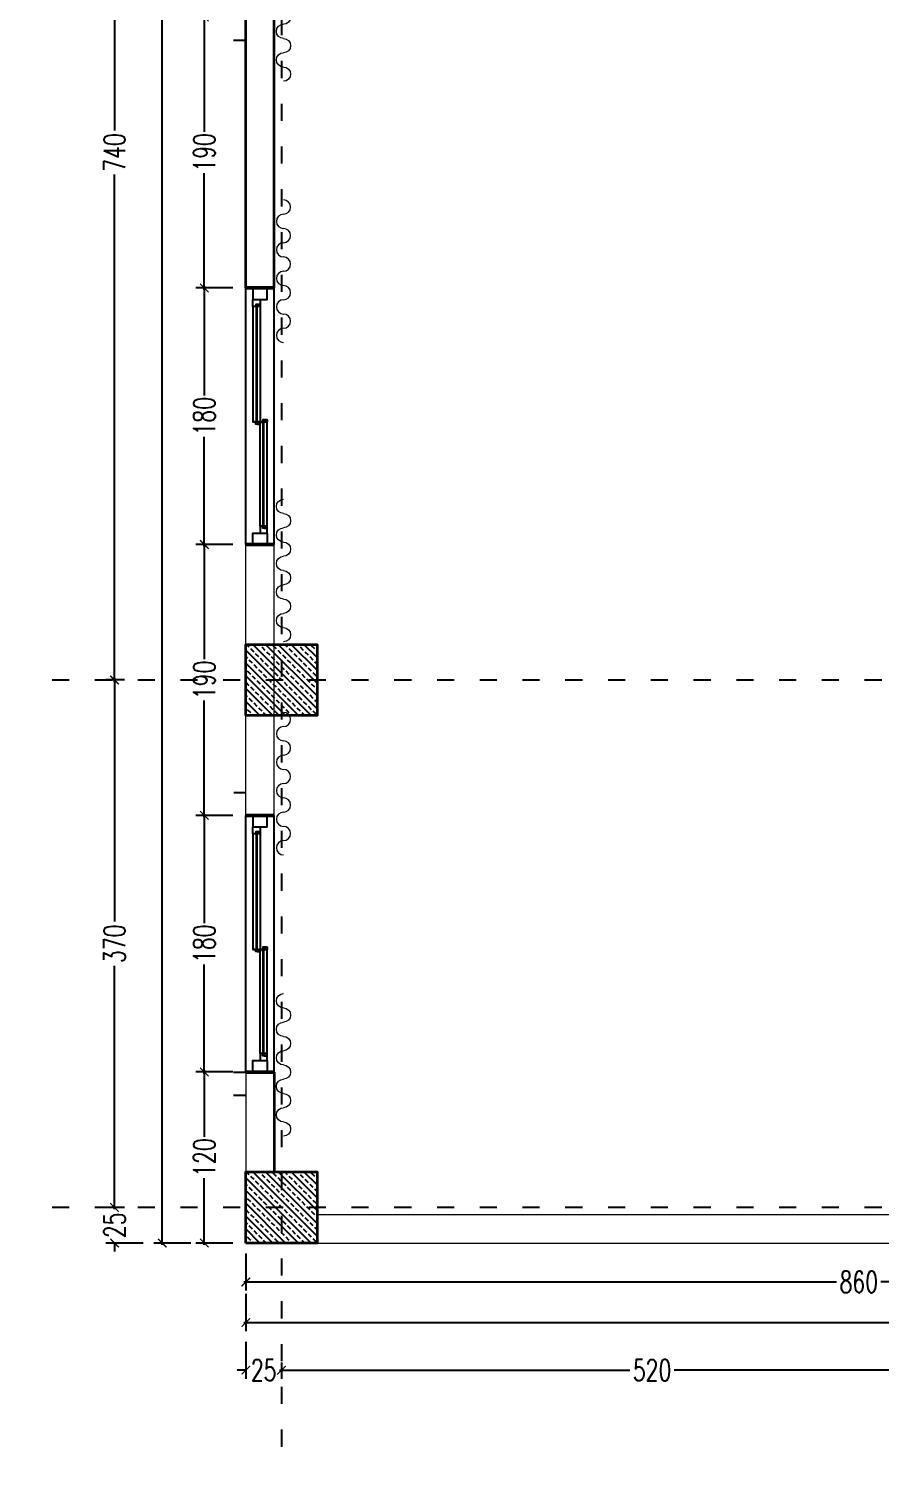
# Model space of a CAD drawing. Header units: centimetres. Extents: x -3207095 to 15275363, y -32656 to 4798027.
# Drawn here: x 676993 to 677590, y 4469326 to 4470327 of the extents above; entities that cross this region are included whole.
import ezdxf

# ---------------------------------------------------------------- set-up
doc = ezdxf.new("R2010")
doc.units = ezdxf.units.CM
doc.linetypes.add('ACAD_ISO03W100', pattern=[30, 12, -18])
doc.linetypes.add('DUZ', pattern=[500, 500])
doc.layers.get('0').update_dxf_attribs({"color": 1, "linetype": 'DUZ'})
for name, color, linetype in [('AGAC', 116, 'Continuous'), ('DIM', 1, 'DUZ'), ('KOLTAR_F', 145, 'Continuous'), ('PEN', 161, 'Continuous'), ('söve', 26, 'DUZ')]:
    doc.layers.add(name, color=color, linetype=linetype)
for name, color, linetype, lineweight in [('cam', 143, 'Continuous', 20), ('DUV', 220, 'Continuous', 50), ('DUVAR', 7, 'Continuous', 35), ('FE_PERDE', 205, 'Continuous', 15), ('gor25', 142, 'Continuous', 25), ('iç duvar', 7, 'Continuous', 50), ('KOLON_F', 3, 'Continuous', 35)]:
    doc.layers.add(name, color=color, linetype=linetype, lineweight=lineweight)
doc.styles.add('DIM', font='ROMANSTW.SHX', dxfattribs={"width": 0.7})
doc.dimstyles.new('1_100', dxfattribs={"dimtxt": 15, "dimasz": 6, "dimexe": 6, "dimexo": 0, "dimgap": 2, "dimtad": 0, "dimdec": 1, "dimzin": 11, "dimdsep": 46, "dimtxsty": 'DIM', "dimblk": 'ARCHTICK', "dimcen": 3, "dimdle": 1.25, "dimclrt": 2, "dimadec": 0, "dimazin": 0, "dimtfac": 1.25, "dimtdec": 1, "dimtix": 1, "dimtofl": 0, "dimtmove": 1, "dimatfit": 3, "dimldrblk": 'ARCHTICK', "dimfxl": 20, "dimfxlon": 1, "dimtolj": 1, "dimtzin": 0, "dimarcsym": 0})

# ---------------------------------------------------------------- blocks, each defined once
blk = doc.blocks.new('GEN_BLOCK00601')
at = {"linetype": 'Continuous', "ltscale": 50}
for centre, start, end in [((50, 50), 0, 180), ((150, 50), 180, 0), ((250, 50), 0, 180), ((350, 50), 180, 0), ((450, 50), 0, 180), ((550, 50), 180, 0), ((650, 50), 0, 180), ((750, 50), 180, 0), ((850, 50), 0, 180), ((950, 50), 180, 0)]:
    blk.add_arc(centre, 50, start, end, dxfattribs=at)
for tag in ['FLOOR', 'Sfb']:
    blk.add_attdef(tag, (0, 0), '', height=1)
blk = doc.blocks.new('_ArchTick')
at = {"color": 0, "linetype": 'ByBlock', "const_width": 0.15}
blk.add_lwpolyline([(-0.5, -0.5), (0.5, 0.5)], dxfattribs=at)
blk = doc.blocks.new('*D266')
at = {"layer": 'Defpoints', "color": 0, "linetype": 'Continuous', "lineweight": 5, "transparency": 16777216}
for p in [(677116, 4470335.2), (677145.1, 4470335.2), (677145.1, 4470145.2)]:
    blk.add_point(p, dxfattribs=at)
at = {"layer": 'DIM', "color": 0, "linetype": 'Continuous', "lineweight": -2, "transparency": 16777216}
for p, q in [((677136, 4470335.2), (677110, 4470335.2)), ((677116, 4470336.4), (677116, 4470254.7)), ((677116, 4470143.9), (677116, 4470225.7)), ((677136, 4470145.2), (677110, 4470145.2))]:
    blk.add_line(p, q, dxfattribs=at)
at = {"layer": 'DIM', "color": 0, "linetype": 'Continuous', "lineweight": -2, "transparency": 16777216, "xscale": 6, "yscale": 6, "zscale": 6}
for p, rotation in [((677116, 4470335.2), 90), ((677116, 4470145.2), 270)]:
    blk.add_blockref('_ArchTick', p, dxfattribs=dict(at, rotation=rotation))
at = {"layer": 'DIM', "color": 2, "linetype": 'Continuous', "lineweight": 5, "transparency": 16777216, "insert": (677116, 4470240.2), "char_height": 15, "attachment_point": 5, "rotation": 90, "style": 'DIM'}
blk.add_mtext('\\A1;190', dxfattribs=at)
blk = doc.blocks.new('*D267')
at = {"layer": 'Defpoints', "color": 0, "linetype": 'Continuous', "lineweight": 5, "transparency": 16777216}
for p in [(677116, 4470145.2), (677145.1, 4470145.2), (677145.1, 4469965.2)]:
    blk.add_point(p, dxfattribs=at)
at = {"layer": 'DIM', "color": 0, "linetype": 'Continuous', "lineweight": -2, "transparency": 16777216}
for p, q in [((677136, 4470145.2), (677110, 4470145.2)), ((677116, 4470146.4), (677116, 4470069.7)), ((677116, 4469963.9), (677116, 4470040.7)), ((677136, 4469965.2), (677110, 4469965.2))]:
    blk.add_line(p, q, dxfattribs=at)
at = {"layer": 'DIM', "color": 0, "linetype": 'Continuous', "lineweight": -2, "transparency": 16777216, "xscale": 6, "yscale": 6, "zscale": 6}
for p, rotation in [((677116, 4470145.2), 90), ((677116, 4469965.2), 270)]:
    blk.add_blockref('_ArchTick', p, dxfattribs=dict(at, rotation=rotation))
at = {"layer": 'DIM', "color": 2, "linetype": 'Continuous', "lineweight": 5, "transparency": 16777216, "insert": (677116, 4470055.2), "char_height": 15, "attachment_point": 5, "rotation": 90, "style": 'DIM'}
blk.add_mtext('\\A1;180', dxfattribs=at)
blk = doc.blocks.new('*D268')
at = {"layer": 'Defpoints', "color": 0, "linetype": 'Continuous', "lineweight": 5, "transparency": 16777216}
for p in [(677116, 4469965.2), (677145.1, 4469965.2), (677145.1, 4469775.2)]:
    blk.add_point(p, dxfattribs=at)
at = {"layer": 'DIM', "color": 0, "linetype": 'Continuous', "lineweight": -2, "transparency": 16777216}
for p, q in [((677136, 4469965.2), (677110, 4469965.2)), ((677116, 4469966.4), (677116, 4469884.7)), ((677116, 4469773.9), (677116, 4469855.7)), ((677136, 4469775.2), (677110, 4469775.2))]:
    blk.add_line(p, q, dxfattribs=at)
at = {"layer": 'DIM', "color": 0, "linetype": 'Continuous', "lineweight": -2, "transparency": 16777216, "xscale": 6, "yscale": 6, "zscale": 6}
for p, rotation in [((677116, 4469965.2), 90), ((677116, 4469775.2), 270)]:
    blk.add_blockref('_ArchTick', p, dxfattribs=dict(at, rotation=rotation))
at = {"layer": 'DIM', "color": 2, "linetype": 'Continuous', "lineweight": 5, "transparency": 16777216, "insert": (677116, 4469870.2), "char_height": 15, "attachment_point": 5, "rotation": 90, "style": 'DIM'}
blk.add_mtext('\\A1;190', dxfattribs=at)
blk = doc.blocks.new('*D269')
at = {"layer": 'Defpoints', "color": 0, "linetype": 'Continuous', "lineweight": 5, "transparency": 16777216}
for p in [(677116, 4469775.2), (677145.1, 4469775.2), (677145.1, 4469595.2)]:
    blk.add_point(p, dxfattribs=at)
at = {"layer": 'DIM', "color": 0, "linetype": 'Continuous', "lineweight": -2, "transparency": 16777216}
for p, q in [((677136, 4469775.2), (677110, 4469775.2)), ((677116, 4469776.4), (677116, 4469699.7)), ((677116, 4469593.9), (677116, 4469670.7)), ((677136, 4469595.2), (677110, 4469595.2))]:
    blk.add_line(p, q, dxfattribs=at)
at = {"layer": 'DIM', "color": 0, "linetype": 'Continuous', "lineweight": -2, "transparency": 16777216, "xscale": 6, "yscale": 6, "zscale": 6}
for p, rotation in [((677116, 4469775.2), 90), ((677116, 4469595.2), 270)]:
    blk.add_blockref('_ArchTick', p, dxfattribs=dict(at, rotation=rotation))
at = {"layer": 'DIM', "color": 2, "linetype": 'Continuous', "lineweight": 5, "transparency": 16777216, "insert": (677116, 4469685.2), "char_height": 15, "attachment_point": 5, "rotation": 90, "style": 'DIM'}
blk.add_mtext('\\A1;180', dxfattribs=at)
blk = doc.blocks.new('*D270')
at = {"layer": 'Defpoints', "color": 0, "linetype": 'Continuous', "lineweight": 5, "transparency": 16777216}
for p in [(677145.1, 4469595.2), (677116, 4469475.2), (677145.1, 4469475.2)]:
    blk.add_point(p, dxfattribs=at)
at = {"layer": 'DIM', "color": 0, "linetype": 'Continuous', "lineweight": -2, "transparency": 16777216}
for p, q in [((677136, 4469595.2), (677110, 4469595.2)), ((677116, 4469596.4), (677116, 4469549.7)), ((677116, 4469473.9), (677116, 4469520.7)), ((677136, 4469475.2), (677110, 4469475.2))]:
    blk.add_line(p, q, dxfattribs=at)
at = {"layer": 'DIM', "color": 0, "linetype": 'Continuous', "lineweight": -2, "transparency": 16777216, "xscale": 6, "yscale": 6, "zscale": 6}
for p, rotation in [((677116, 4469595.2), 90), ((677116, 4469475.2), 270)]:
    blk.add_blockref('_ArchTick', p, dxfattribs=dict(at, rotation=rotation))
at = {"layer": 'DIM', "color": 2, "linetype": 'Continuous', "lineweight": 5, "transparency": 16777216, "insert": (677116, 4469535.2), "char_height": 15, "attachment_point": 5, "rotation": 90, "style": 'DIM'}
blk.add_mtext('\\A1;120', dxfattribs=at)
blk = doc.blocks.new('*D271')
at = {"layer": 'Defpoints', "color": 0, "linetype": 'Continuous', "lineweight": 5, "transparency": 16777216}
for p in [(677145.1, 4469475.2), (678005.1, 4469475.2), (678005.1, 4469447.9)]:
    blk.add_point(p, dxfattribs=at)
at = {"layer": 'DIM', "color": 0, "linetype": 'Continuous', "lineweight": -2, "transparency": 16777216}
for p, q in [((677145.1, 4469467.9), (677145.1, 4469441.9)), ((678005.1, 4469467.9), (678005.1, 4469441.9)), ((677143.8, 4469447.9), (677559.6, 4469447.9)), ((678006.3, 4469447.9), (677590.6, 4469447.9))]:
    blk.add_line(p, q, dxfattribs=at)
at = {"layer": 'DIM', "color": 0, "linetype": 'Continuous', "lineweight": -2, "transparency": 16777216, "xscale": 6, "yscale": 6, "zscale": 6, "rotation": 180}
blk.add_blockref('_ArchTick', (677145.1, 4469447.9), dxfattribs=at)
at = {"layer": 'DIM', "color": 0, "linetype": 'Continuous', "lineweight": -2, "transparency": 16777216, "xscale": 6, "yscale": 6, "zscale": 6}
blk.add_blockref('_ArchTick', (678005.1, 4469447.9), dxfattribs=at)
at = {"layer": 'DIM', "color": 2, "linetype": 'Continuous', "lineweight": 5, "transparency": 16777216, "insert": (677575.1, 4469447.9), "char_height": 15, "attachment_point": 5, "style": 'DIM'}
blk.add_mtext('\\A1;860', dxfattribs=at)
blk = doc.blocks.new('*D321')
at = {"layer": 'Defpoints', "color": 0, "linetype": 'Continuous', "lineweight": 5, "transparency": 16777216}
for p in [(677060.1, 4470610.2), (677053, 4469870.2), (677060.1, 4469870.2)]:
    blk.add_point(p, dxfattribs=at)
at = {"layer": 'DIM', "color": 0, "linetype": 'Continuous', "lineweight": -2, "transparency": 16777216}
for p, q in [((677053, 4470611.4), (677053, 4470255.7)), ((677060.1, 4470610.2), (677047, 4470610.2)), ((677053, 4469868.9), (677053, 4470224.7)), ((677060.1, 4469870.2), (677047, 4469870.2))]:
    blk.add_line(p, q, dxfattribs=at)
at = {"layer": 'DIM', "color": 0, "linetype": 'Continuous', "lineweight": -2, "transparency": 16777216, "xscale": 6, "yscale": 6, "zscale": 6}
for p, rotation in [((677053, 4470610.2), 90), ((677053, 4469870.2), 270)]:
    blk.add_blockref('_ArchTick', p, dxfattribs=dict(at, rotation=rotation))
at = {"layer": 'DIM', "color": 2, "linetype": 'Continuous', "lineweight": 5, "transparency": 16777216, "insert": (677053, 4470240.2), "char_height": 15, "attachment_point": 5, "rotation": 90, "style": 'DIM'}
blk.add_mtext('\\A1;740', dxfattribs=at)
blk = doc.blocks.new('*D322')
at = {"layer": 'Defpoints', "color": 0, "linetype": 'Continuous', "lineweight": 5, "transparency": 16777216}
for p in [(677060.1, 4469870.2), (677053, 4469500.2), (677060.1, 4469500.2)]:
    blk.add_point(p, dxfattribs=at)
at = {"layer": 'DIM', "color": 0, "linetype": 'Continuous', "lineweight": -2, "transparency": 16777216}
for p, q in [((677060.1, 4469870.2), (677047, 4469870.2)), ((677053, 4469871.4), (677053, 4469700.7)), ((677053, 4469498.9), (677053, 4469669.7)), ((677060.1, 4469500.2), (677047, 4469500.2))]:
    blk.add_line(p, q, dxfattribs=at)
at = {"layer": 'DIM', "color": 0, "linetype": 'Continuous', "lineweight": -2, "transparency": 16777216, "xscale": 6, "yscale": 6, "zscale": 6}
for p, rotation in [((677053, 4469870.2), 90), ((677053, 4469500.2), 270)]:
    blk.add_blockref('_ArchTick', p, dxfattribs=dict(at, rotation=rotation))
at = {"layer": 'DIM', "color": 2, "linetype": 'Continuous', "lineweight": 5, "transparency": 16777216, "insert": (677053, 4469685.2), "char_height": 15, "attachment_point": 5, "rotation": 90, "style": 'DIM'}
blk.add_mtext('\\A1;370', dxfattribs=at)
blk = doc.blocks.new('*D323')
at = {"layer": 'Defpoints', "color": 0, "linetype": 'Continuous', "lineweight": 5, "transparency": 16777216}
for p in [(677060.1, 4469500.2), (677053, 4469475.2), (677110, 4469475.2)]:
    blk.add_point(p, dxfattribs=at)
at = {"layer": 'DIM', "color": 0, "linetype": 'Continuous', "lineweight": -2, "transparency": 16777216}
for p, q in [((677060.1, 4469500.2), (677047, 4469500.2)), ((677053, 4469500.2), (677053, 4469506.2)), ((677073, 4469475.2), (677047, 4469475.2)), ((677053, 4469475.2), (677053, 4469469.2))]:
    blk.add_line(p, q, dxfattribs=at)
at = {"layer": 'DIM', "color": 0, "linetype": 'Continuous', "lineweight": -2, "transparency": 16777216, "xscale": 6, "yscale": 6, "zscale": 6}
for p, rotation in [((677053, 4469500.2), 270), ((677053, 4469475.2), 90)]:
    blk.add_blockref('_ArchTick', p, dxfattribs=dict(at, rotation=rotation))
at = {"layer": 'DIM', "color": 2, "linetype": 'Continuous', "lineweight": 5, "transparency": 16777216, "insert": (677053, 4469487.7), "char_height": 15, "attachment_point": 5, "rotation": 90, "style": 'DIM'}
blk.add_mtext('\\A1;25', dxfattribs=at)
blk = doc.blocks.new('*D324')
at = {"layer": 'Defpoints', "color": 0, "linetype": 'Continuous', "lineweight": 5, "transparency": 16777216}
for p in [(677086.5, 4472415.2), (677110, 4472415.2), (677110, 4469475.2)]:
    blk.add_point(p, dxfattribs=at)
at = {"layer": 'DIM', "color": 0, "linetype": 'Continuous', "lineweight": -2, "transparency": 16777216}
for p, q in [((677106.5, 4472415.2), (677080.5, 4472415.2)), ((677086.5, 4472416.4), (677086.5, 4470965.7)), ((677086.5, 4469473.9), (677086.5, 4470924.7)), ((677106.5, 4469475.2), (677080.5, 4469475.2))]:
    blk.add_line(p, q, dxfattribs=at)
at = {"layer": 'DIM', "color": 0, "linetype": 'Continuous', "lineweight": -2, "transparency": 16777216, "xscale": 6, "yscale": 6, "zscale": 6}
for p, rotation in [((677086.5, 4472415.2), 90), ((677086.5, 4469475.2), 270)]:
    blk.add_blockref('_ArchTick', p, dxfattribs=dict(at, rotation=rotation))
at = {"layer": 'DIM', "color": 2, "linetype": 'Continuous', "lineweight": 5, "transparency": 16777216, "insert": (677086.5, 4470945.2), "char_height": 15, "attachment_point": 5, "rotation": 90, "style": 'DIM'}
blk.add_mtext('\\A1;2940', dxfattribs=at)
blk = doc.blocks.new('*D325')
at = {"layer": 'Defpoints', "color": 0, "linetype": 'Continuous', "lineweight": 5, "transparency": 16777216}
for p in [(677145.1, 4469441.9), (678800.1, 4469441.3), (678800.1, 4469419.5)]:
    blk.add_point(p, dxfattribs=at)
at = {"layer": 'DIM', "color": 0, "linetype": 'Continuous', "lineweight": -2, "transparency": 16777216}
for p, q in [((677145.1, 4469439.5), (677145.1, 4469413.5)), ((678800.1, 4469439.5), (678800.1, 4469413.5)), ((677143.8, 4469419.5), (677953.1, 4469419.5)), ((678801.3, 4469419.5), (677992.1, 4469419.5))]:
    blk.add_line(p, q, dxfattribs=at)
at = {"layer": 'DIM', "color": 0, "linetype": 'Continuous', "lineweight": -2, "transparency": 16777216, "xscale": 6, "yscale": 6, "zscale": 6, "rotation": 180}
blk.add_blockref('_ArchTick', (677145.1, 4469419.5), dxfattribs=at)
at = {"layer": 'DIM', "color": 0, "linetype": 'Continuous', "lineweight": -2, "transparency": 16777216, "xscale": 6, "yscale": 6, "zscale": 6}
blk.add_blockref('_ArchTick', (678800.1, 4469419.5), dxfattribs=at)
at = {"layer": 'DIM', "color": 2, "linetype": 'Continuous', "lineweight": 5, "transparency": 16777216, "insert": (677972.6, 4469419.5), "char_height": 15, "attachment_point": 5, "style": 'DIM'}
blk.add_mtext('\\A1;1655', dxfattribs=at)
blk = doc.blocks.new('*D326')
at = {"layer": 'Defpoints', "color": 0, "linetype": 'Continuous', "lineweight": 5, "transparency": 16777216}
for p in [(677145.1, 4469413.5), (677170.1, 4469388.5), (677170.1, 4469386)]:
    blk.add_point(p, dxfattribs=at)
at = {"layer": 'DIM', "color": 0, "linetype": 'Continuous', "lineweight": -2, "transparency": 16777216}
for p, q in [((677145.1, 4469406), (677145.1, 4469380)), ((677170.1, 4469388.5), (677170.1, 4469380)), ((677145.1, 4469386), (677139.1, 4469386)), ((677170.1, 4469386), (677176.1, 4469386))]:
    blk.add_line(p, q, dxfattribs=at)
at = {"layer": 'DIM', "color": 0, "linetype": 'Continuous', "lineweight": -2, "transparency": 16777216, "xscale": 6, "yscale": 6, "zscale": 6}
blk.add_blockref('_ArchTick', (677145.1, 4469386), dxfattribs=at)
at = {"layer": 'DIM', "color": 0, "linetype": 'Continuous', "lineweight": -2, "transparency": 16777216, "xscale": 6, "yscale": 6, "zscale": 6, "rotation": 180}
blk.add_blockref('_ArchTick', (677170.1, 4469386), dxfattribs=at)
at = {"layer": 'DIM', "color": 2, "linetype": 'Continuous', "lineweight": 5, "transparency": 16777216, "insert": (677157.6, 4469386), "char_height": 15, "attachment_point": 5, "style": 'DIM'}
blk.add_mtext('\\A1;25', dxfattribs=at)
blk = doc.blocks.new('*D327')
at = {"layer": 'Defpoints', "color": 0, "linetype": 'Continuous', "lineweight": 5, "transparency": 16777216}
for p in [(677170.1, 4469391.4), (677690.1, 4469391.4), (677690.1, 4469386)]:
    blk.add_point(p, dxfattribs=at)
at = {"layer": 'DIM', "color": 0, "linetype": 'Continuous', "lineweight": -2, "transparency": 16777216}
for p, q in [((677170.1, 4469391.4), (677170.1, 4469380)), ((677690.1, 4469391.4), (677690.1, 4469380)), ((677168.8, 4469386), (677414.6, 4469386)), ((677691.3, 4469386), (677445.6, 4469386))]:
    blk.add_line(p, q, dxfattribs=at)
at = {"layer": 'DIM', "color": 0, "linetype": 'Continuous', "lineweight": -2, "transparency": 16777216, "xscale": 6, "yscale": 6, "zscale": 6, "rotation": 180}
blk.add_blockref('_ArchTick', (677170.1, 4469386), dxfattribs=at)
at = {"layer": 'DIM', "color": 0, "linetype": 'Continuous', "lineweight": -2, "transparency": 16777216, "xscale": 6, "yscale": 6, "zscale": 6}
blk.add_blockref('_ArchTick', (677690.1, 4469386), dxfattribs=at)
at = {"layer": 'DIM', "color": 2, "linetype": 'Continuous', "lineweight": 5, "transparency": 16777216, "insert": (677430.1, 4469386), "char_height": 15, "attachment_point": 5, "style": 'DIM'}
blk.add_mtext('\\A1;520', dxfattribs=at)

msp = doc.modelspace()

# ---------------------------------------------------------------- hatches: boundary and pattern name
at = {"layer": 'KOLTAR_F'}
h = msp.add_hatch(dxfattribs=at)
h.set_pattern_fill('ANSI33', color=256, angle=90, style=0)
h.set_pattern_definition([(135, (5181557.5296, 3809261.6723), (-4.4901280605, -4.4901280605), []), (135, (5181557.5296, 3809266.1625), (-4.4901280605, -4.4901280605), [3.175, -1.5875])])
h.paths.add_polyline_path([(677145.06, 4469845.15), (677145.06, 4469895.15), (677195.06, 4469895.15), (677195.06, 4469845.15)])
h = msp.add_hatch(dxfattribs=at)
h.set_pattern_fill('ANSI33', color=256, angle=90, style=0)
h.set_pattern_definition([(135, (5181557.5296, 3808891.6723), (-4.4901280605, -4.4901280605), []), (135, (5181557.5296, 3808896.1625), (-4.4901280605, -4.4901280605), [3.175, -1.5875])])
h.paths.add_polyline_path([(677145.06, 4469475.15), (677145.06, 4469525.15), (677195.06, 4469525.15), (677195.06, 4469475.15)])

# ---------------------------------------------------------------- linework, layer by layer
at = {"color": 232, "linetype": 'ACAD_ISO03W100'}
for p, q in [((677170.06, 4472584.38), (677170.06, 4469325.53)), ((681101.25, 4469870.15), (676992.69, 4469870.15)), ((681101.25, 4469500.15), (676992.69, 4469500.15))]:
    msp.add_line(p, q, dxfattribs=at)
at = {"layer": 'AGAC'}
for p, q in [((677145.06, 4469965.15), (677145.06, 4470145.15)), ((677165.06, 4469965.15), (677165.06, 4470145.15)), ((677145.06, 4469595.15), (677145.06, 4469775.15)), ((677165.06, 4469595.15), (677165.06, 4469775.15))]:
    msp.add_line(p, q, dxfattribs=at)
at = {"layer": 'cam'}
for p, q in [((677152.06, 4470133.65), (677152.06, 4470049.65)), ((677152.56, 4470133.65), (677152.56, 4470049.65)), ((677153.06, 4470133.65), (677153.06, 4470049.65)), ((677157.06, 4469976.65), (677157.06, 4470052.65)), ((677157.56, 4469976.65), (677157.56, 4470052.65)), ((677158.06, 4469976.65), (677158.06, 4470052.65)), ((677152.06, 4469763.65), (677152.06, 4469679.65)), ((677152.56, 4469763.65), (677152.56, 4469679.65)), ((677153.06, 4469763.65), (677153.06, 4469679.65)), ((677157.06, 4469606.65), (677157.06, 4469682.65)), ((677157.56, 4469606.65), (677157.56, 4469682.65)), ((677158.06, 4469606.65), (677158.06, 4469682.65))]:
    msp.add_line(p, q, dxfattribs=at)
at = {"layer": 'DUV'}
for p, q in [((677165.06, 4470145.15), (677145.06, 4470145.15)), ((677165.06, 4470145.15), (677145.06, 4470145.15)), ((677165.06, 4470145.15), (677145.06, 4470145.15)), ((677165.06, 4469965.15), (677145.06, 4469965.15)), ((677165.06, 4469965.15), (677145.06, 4469965.15)), ((677165.06, 4469965.15), (677145.06, 4469965.15)), ((677165.06, 4469775.15), (677145.06, 4469775.15)), ((677165.06, 4469595.15), (677145.06, 4469595.15))]:
    msp.add_line(p, q, dxfattribs=at)
at = {"layer": 'DUVAR'}
for p, q in [((677145.06, 4470145.15), (677145.06, 4470335.15)), ((677165.06, 4470145.15), (677165.06, 4470335.15)), ((677165.06, 4470145.15), (677145.06, 4470145.15)), ((677165.06, 4469965.15), (677145.06, 4469965.15)), ((677165.06, 4469775.15), (677145.06, 4469775.15)), ((677165.06, 4469595.15), (677145.06, 4469595.15)), ((677165.06, 4469595.15), (677165.06, 4469525.15))]:
    msp.add_line(p, q, dxfattribs=at)
at = {"layer": 'gor25'}
for p, q in [((677150.06, 4470132.15), (677150.06, 4470051.15)), ((677155.06, 4470132.15), (677155.06, 4470051.15)), ((677155.06, 4469978.15), (677155.06, 4470051.15)), ((677160.06, 4469978.15), (677160.06, 4470051.15)), ((677150.06, 4469762.15), (677150.06, 4469681.15)), ((677155.06, 4469762.15), (677155.06, 4469681.15)), ((677155.06, 4469608.15), (677155.06, 4469681.15)), ((677160.06, 4469608.15), (677160.06, 4469681.15))]:
    msp.add_line(p, q, dxfattribs=at)
at = {"layer": 'iç duvar', "color": 7, "lineweight": 18}
for p, q in [((677145.06, 4469775.15), (677145.06, 4469965.15)), ((677165.06, 4469775.15), (677165.06, 4469965.15)), ((677145.06, 4469595.15), (677145.06, 4469525.15)), ((677195.06, 4469495.15), (677665.06, 4469495.15)), ((677195.06, 4469475.15), (677665.06, 4469475.15))]:
    msp.add_line(p, q, dxfattribs=at)
at = {"layer": 'KOLON_F'}
for points in [[(677145.06, 4469845.15), (677145.06, 4469895.15), (677195.06, 4469895.15), (677195.06, 4469845.15)], [(677145.06, 4469845.15), (677145.06, 4469895.15), (677195.06, 4469895.15), (677195.06, 4469845.15)], [(677145.06, 4469475.15), (677145.06, 4469525.15), (677195.06, 4469525.15), (677195.06, 4469475.15)]]:
    msp.add_lwpolyline(points, close=True, dxfattribs=at)
at = {"layer": 'PEN'}
for points in [[(677150.06, 4470137.15), (677150.06, 4470137.15), (677160.06, 4470137.15), (677160.06, 4470145.15), (677160.06, 4470145.15), (677150.06, 4470145.15), (677150.06, 4470145.15), (677150.06, 4470145.15), (677150.06, 4470137.15)], [(677150.06, 4470137.15), (677150.06, 4470137.15), (677155.06, 4470137.15), (677155.06, 4470133.65), (677153.06, 4470133.65), (677152.06, 4470133.65), (677152.06, 4470132.15), (677150.06, 4470132.15), (677150.06, 4470137.15)], [(677155.06, 4470133.65), (677155.06, 4470132.15), (677153.06, 4470132.15), (677153.06, 4470133.65)], [(677150.06, 4470051.15), (677150.06, 4470051.15), (677155.06, 4470051.15), (677155.06, 4470049.65), (677153.06, 4470049.65), (677152.06, 4470049.65), (677152.06, 4470051.15), (677150.06, 4470051.15), (677150.06, 4470051.15)], [(677155.06, 4470049.65), (677155.06, 4470051.15), (677153.06, 4470051.15), (677153.06, 4470049.65)], [(677155.06, 4470051.15), (677155.06, 4470051.15), (677160.06, 4470051.15), (677160.06, 4470052.65), (677158.06, 4470052.65), (677157.06, 4470052.65), (677157.06, 4470051.15), (677155.06, 4470051.15), (677155.06, 4470051.15)], [(677160.06, 4470052.65), (677160.06, 4470051.15), (677158.06, 4470051.15), (677158.06, 4470052.65)], [(677150.06, 4469973.15), (677150.06, 4469973.15), (677160.06, 4469973.15), (677160.06, 4469965.15), (677160.06, 4469965.15), (677150.06, 4469965.15), (677150.06, 4469965.15), (677150.06, 4469965.15), (677150.06, 4469973.15)], [(677155.06, 4469973.15), (677155.06, 4469973.15), (677160.06, 4469973.15), (677160.06, 4469976.65), (677158.06, 4469976.65), (677157.06, 4469976.65), (677157.06, 4469978.15), (677155.06, 4469978.15), (677155.06, 4469973.15)], [(677160.06, 4469976.65), (677160.06, 4469978.15), (677158.06, 4469978.15), (677158.06, 4469976.65)], [(677150.06, 4469767.15), (677150.06, 4469767.15), (677160.06, 4469767.15), (677160.06, 4469775.15), (677160.06, 4469775.15), (677150.06, 4469775.15), (677150.06, 4469775.15), (677150.06, 4469775.15), (677150.06, 4469767.15)], [(677150.06, 4469767.15), (677150.06, 4469767.15), (677155.06, 4469767.15), (677155.06, 4469763.65), (677153.06, 4469763.65), (677152.06, 4469763.65), (677152.06, 4469762.15), (677150.06, 4469762.15), (677150.06, 4469767.15)], [(677155.06, 4469763.65), (677155.06, 4469762.15), (677153.06, 4469762.15), (677153.06, 4469763.65)], [(677150.06, 4469681.15), (677150.06, 4469681.15), (677155.06, 4469681.15), (677155.06, 4469679.65), (677153.06, 4469679.65), (677152.06, 4469679.65), (677152.06, 4469681.15), (677150.06, 4469681.15), (677150.06, 4469681.15)], [(677155.06, 4469679.65), (677155.06, 4469681.15), (677153.06, 4469681.15), (677153.06, 4469679.65)], [(677155.06, 4469681.15), (677155.06, 4469681.15), (677160.06, 4469681.15), (677160.06, 4469682.65), (677158.06, 4469682.65), (677157.06, 4469682.65), (677157.06, 4469681.15), (677155.06, 4469681.15), (677155.06, 4469681.15)], [(677160.06, 4469682.65), (677160.06, 4469681.15), (677158.06, 4469681.15), (677158.06, 4469682.65)], [(677150.06, 4469603.15), (677150.06, 4469603.15), (677160.06, 4469603.15), (677160.06, 4469595.15), (677160.06, 4469595.15), (677150.06, 4469595.15), (677150.06, 4469595.15), (677150.06, 4469595.15), (677150.06, 4469603.15)], [(677155.06, 4469603.15), (677155.06, 4469603.15), (677160.06, 4469603.15), (677160.06, 4469606.65), (677158.06, 4469606.65), (677157.06, 4469606.65), (677157.06, 4469608.15), (677155.06, 4469608.15), (677155.06, 4469603.15)], [(677160.06, 4469606.65), (677160.06, 4469608.15), (677158.06, 4469608.15), (677158.06, 4469606.65)]]:
    msp.add_lwpolyline(points, close=True, dxfattribs=at)
at = {"layer": 'söve'}
for p, q in [((677136.48, 4470319.02), (677145.06, 4470319.02)), ((677136.69, 4469791.28), (677145.06, 4469791.28)), ((677136.48, 4469595.15), (677145.06, 4469595.15)), ((677136.48, 4469579.02), (677145.06, 4469579.02))]:
    msp.add_line(p, q, dxfattribs=at)

# ---------------------------------------------------------------- block references
at = {"layer": 'FE_PERDE', "yscale": 0.10000020265579, "zscale": 0.10000020265579, "rotation": 270}
for p, xscale in [((677166.56, 4470290.15), -0.10000020265579), ((677166.56, 4470206.89), 0.10000020265579), ((677166.56, 4469550.15), -0.10000020265579)]:
    msp.add_blockref('GEN_BLOCK00601', p, dxfattribs=dict(at, xscale=xscale))
at = {"layer": 'FE_PERDE', "extrusion": (0, 0, -1), "yscale": 0.10000020265579, "zscale": -0.10000020265579, "rotation": 90}
for p, xscale in [((-677166.56, 4469896.92), 0.10000020265579), ((-677166.56, 4469847.48), -0.10000020265579)]:
    msp.add_blockref('GEN_BLOCK00601', p, dxfattribs=dict(at, xscale=xscale))

# ---------------------------------------------------------------- dimensions: what is measured, and where the dimension line sits
at = {"layer": 'DIM', "linetype": 'Continuous', "lineweight": 5}
for base, p1, p2, picture, middle in [((677086.49, 4472415.15), (677109.95, 4469475.15), (677109.95, 4472415.15), '*D324', (677086.49, 4470945.15)), ((677052.96, 4469870.15), (677060.13, 4470610.15), (677060.13, 4469870.15), '*D321', (677052.96, 4470240.15)), ((677115.95, 4470335.15), (677145.06, 4470145.15), (677145.06, 4470335.15), '*D266', (677115.95, 4470240.15)), ((677115.95, 4470145.15), (677145.06, 4469965.15), (677145.06, 4470145.15), '*D267', (677115.95, 4470055.15)), ((677115.95, 4469965.15), (677145.06, 4469775.15), (677145.06, 4469965.15), '*D268', (677115.95, 4469870.15)), ((677052.96, 4469500.15), (677060.13, 4469870.15), (677060.13, 4469500.15), '*D322', (677052.96, 4469685.15)), ((677115.95, 4469775.15), (677145.06, 4469595.15), (677145.06, 4469775.15), '*D269', (677115.95, 4469685.15)), ((677115.95, 4469475.15), (677145.06, 4469595.15), (677145.06, 4469475.15), '*D270', (677115.95, 4469535.15)), ((677052.96, 4469475.15), (677060.13, 4469500.15), (677109.95, 4469475.15), '*D323', (677052.96, 4469487.65))]:
    dim = msp.add_linear_dim(base=base, p1=p1, p2=p2, angle=90, dimstyle='1_100', dxfattribs=at)
    dim.commit()
    dim.dimension.update_dxf_attribs({"geometry": picture, "text_midpoint": middle})
for base, p1, p2, picture, middle in [((678005.06, 4469447.91), (677145.06, 4469475.15), (678005.06, 4469475.15), '*D271', (677575.06, 4469447.91)), ((678800.06, 4469419.49), (677145.06, 4469441.91), (678800.06, 4469441.32), '*D325', (677972.56, 4469419.49)), ((677170.06, 4469386.01), (677145.06, 4469413.49), (677170.06, 4469388.48), '*D326', (677157.56, 4469386.01)), ((677690.06, 4469386.01), (677170.06, 4469391.45), (677690.06, 4469391.45), '*D327', (677430.06, 4469386.01))]:
    dim = msp.add_linear_dim(base=base, p1=p1, p2=p2, dimstyle='1_100', dxfattribs=at)
    dim.commit()
    dim.dimension.update_dxf_attribs({"geometry": picture, "text_midpoint": middle})

doc.saveas('drawing.dxf')
